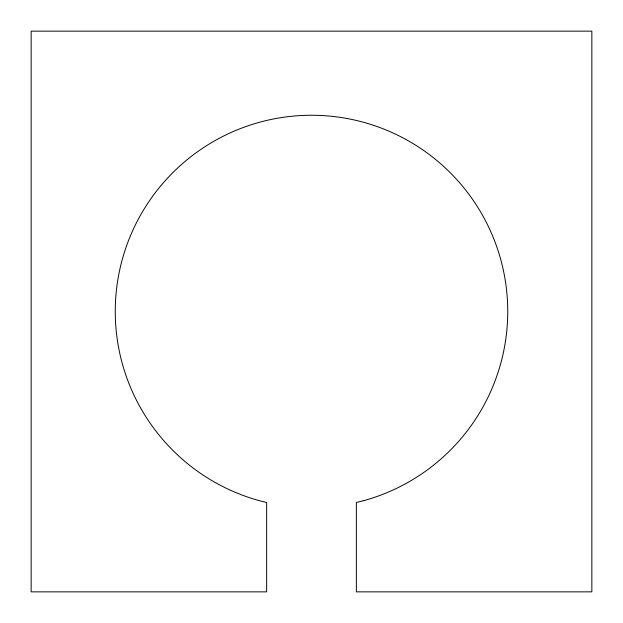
<?xml version="1.0" encoding="UTF-8"?>
<svg xmlns="http://www.w3.org/2000/svg" width="623" height="623" viewBox="0 0 623 623"><rect width="100%" height="100%" fill="white"/><g stroke="black" fill="none" stroke-linecap="round" stroke-linejoin="round"><path stroke-width="0.93" d="M364.003 500.588L356.356 502.496L356.356 591.85L591.85 591.85L591.85 31.15L31.15 31.15L31.15 591.85L266.644 591.85L266.644 502.496L258.997 500.588A196.245 196.245 0 0 1 151.085 198.457A196.245 196.245 0 0 1 471.915 198.457A196.245 196.245 0 0 1 364.003 500.588"/></g></svg>
